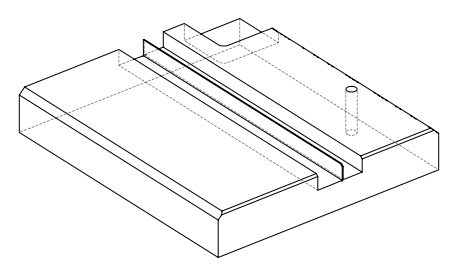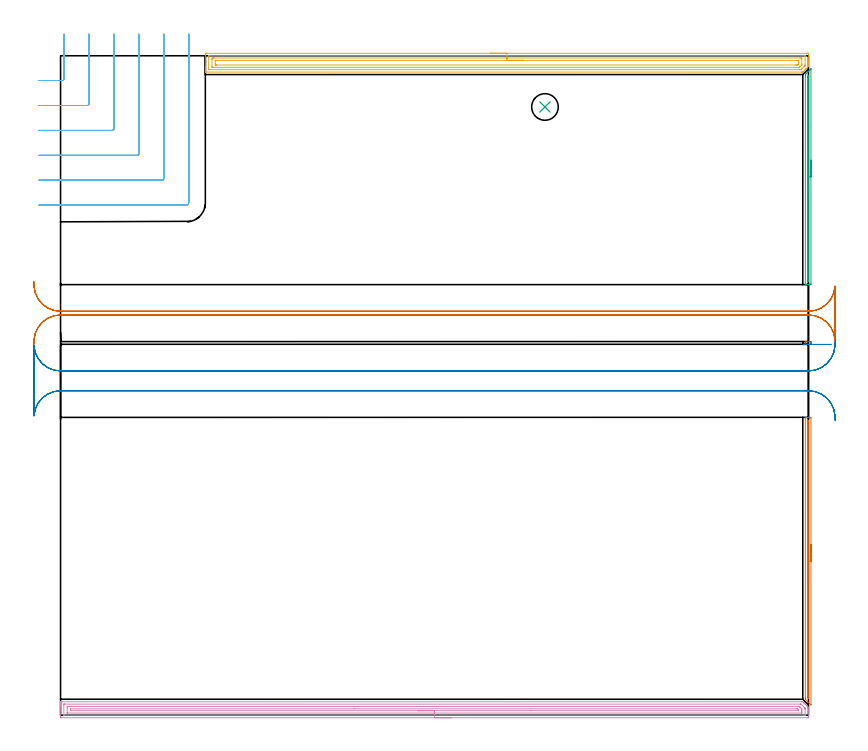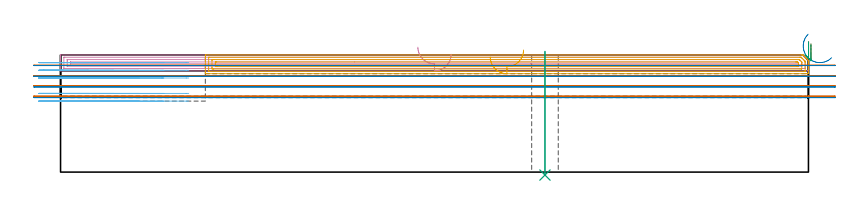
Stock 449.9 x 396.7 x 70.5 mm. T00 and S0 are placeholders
(PLAN: 9 operations, 3 tool changes, 58.2 min)
(1 AREA_MILL | FG_CHAMFER_SURFACE | UGT0205_001 | 2.89 min | 1024 mm3)
(2 AREA_MILL_1 | FG_CHAMFER_SURFACE_1 | UGT0205_001 | 0.18 min | 38 mm3)
(3 AREA_MILL_2 | FG_CHAMFER_SURFACE_2 | UGT0205_001 | 2.2 min | 780 mm3)
(4 AREA_MILL_3 | FG_CHAMFER_SURFACE_3 | UGT0205_001 | 14.58 min | 20679 mm3)
(5 AREA_MILL_4 | FG_CHAMFER_SURFACE_4 | UGT0205_001 | 11.87 min | 23561 mm3)
(6 MILL_CORNER_NOTCH_RECTANGULAR | CORNER_NOTCH_RECTANGULAR | UGT0201_136 | Follow Part, ap 5, ae 75% | 9.39 min | 240702 mm3)
(7 MILL_RECTANGULAR_SLOT | SLOT_RECTANGULAR | UGT0201_004 | Follow Part, ap 8, ae 75% | 8.34 min | 381748 mm3)
(8 MILL_RECTANGULAR_SLOT_1 | SLOT_RECTANGULAR_1 | UGT0201_004 | Follow Part, ap 8, ae 75% | 8.42 min | 507542 mm3)
(9 INDEXABLE_INSERT_DRILL_THROUGH_HOLE_FROM_SOLID | STEP1HOLE | NXT0302_003 | 0.3 min | 14149 mm3)
(TOOL UGT0205_001 | Chamfer Mill 20 x 3 x 45 deg. | D20 FL50 Z2)
(TOOL UGT0201_136 | Carbide End Mill 20.0 | D20 FL30 Z4)
(TOOL UGT0201_004 | End Mill 32 mm | D32 FL53 Z6)
(TOOL NXT0302_003 | Index. Insert Drill 16mm [880-D1600L20-05] | D16 PA176 FL80 Z2)
(OP 1 AREA_MILL)
G17 G21 G94 G90
T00 M6
G54
G17 G0 G90 X451.4 Y102.7 S1061 M3
G43 Z80.5 H0
Z77.1
G94 G1 Y102.662 Z76.228 F250.
Y102.548 Z75.363
Y102.359 Z74.512
Y102.097 Z73.68
Y101.763 Z72.874
Y101.36 Z72.1
Y100.892 Z71.364
Y100.36 Z70.672
Y99.771 Z70.029
Y99.128 Z69.44
Y98.436 Z68.908
Y97.7 Z68.44
Y96.926 Z68.037
Y96.12 Z67.703
Y95.288 Z67.441
Y94.436 Z67.252
Y93.572 Z67.138
Y92.7 Z67.1
Y6.332
X451.393 Y6.219 Z67.106
X451.269 Y6.332 Z67.231
X451.246 Y6.354 Z67.254
X448.152 Y9.448 Z70.347
X448.004 Y9.594 Z70.49
X448. Y10.338 Z70.5
Y179.069
X448.003 Y179.19 Z70.488
X448.112 Y179.198 Z70.38
X448.227 Y179.2 Z70.271
X448.903 Z69.596
X449.62 Z68.879
X450.138 Z68.358
X450.397 Z68.1
X451.015 Z67.482
X451.274 Z67.224
X451.391 Y179.198 Z67.105
X451.4 Y178.873 Z67.1
Y92.7
X449.986 Z68.514
X449.985 Y10.494 Z68.515
X449.984 Y10.338 Z68.516
X449.98 Y10.128 Z68.52
X449.979 Y10.09 Z68.521
X449.957 Y10.105 Z68.543
X449.918 Y10.141 Z68.582
X449.722 Y10.338 Z68.778
X449.421 Y10.673 Z69.079
X449.416 Y10.997 Z69.084
X449.415 Y11.073 Z69.085
Y176.687
X449.416 Y176.842 Z69.084
X449.421 Y177.132 Z69.079
X449.425 Y177.191 Z69.075
X449.466 Y177.194 Z69.034
X449.524 Y177.196 Z68.976
X449.79 Y177.197 Z68.71
X449.925 Y177.19 Z68.575
X449.979 Y177.166 Z68.521
X449.983 Y177. Z68.517
X449.985 Y176.842 Z68.515
Y176.688
X449.986 Y92.7 Z68.514
Y91.828 Z68.552
Y90.964 Z68.666
Y90.112 Z68.855
Y89.28 Z69.117
Y88.474 Z69.451
Y87.7 Z69.854
Y86.964 Z70.323
Y86.272 Z70.854
Y85.629 Z71.443
Y85.04 Z72.086
Y84.508 Z72.778
Y84.04 Z73.514
Y83.637 Z74.288
Y83.303 Z75.094
Y83.041 Z75.926
Y82.852 Z76.778
Y82.738 Z77.643
Y82.7 Z78.514
G0 Z80.5
M5
M2
(OP 2 AREA_MILL_1)
G17 G21 G94 G90
T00 M6
G54
G17 G0 G90 X463.842 Y223.099 S1061 M3
G43 Z80.5 H0
Z68.8
G94 G1 X463.199 Z68.211 F250.
X462.507 Z67.68
X461.771 Z67.211
X460.997 Z66.808
X460.191 Y223.1 Z66.474
X459.359 Z66.212
X458.508 Z66.023
X457.643 Z65.909
X456.771 Z65.871
X455.9 Z65.909
X455.035 Z66.023
X454.183 Z66.212
X453.351 Z66.474
X452.545 Z66.808
X451.771 Z67.211
X451.035 Z67.679
X450.343 Z68.211
X449.7 Z68.8
X448.36 Z70.14
X448.007 Y223.11 Z70.493
X448. Y223.511 Z70.5
Y224.389
X448.007 Y224.79 Z70.493
X448.36 Y224.8 Z70.14
X450.958 Z67.542
X451.015 Y224.799 Z67.485
X451.393 Y224.792 Z67.107
X451.398 Y224.581 Z67.102
X451.4 Y224.389 Z67.1
Y224.004
Y223.511
X451.398 Y223.319 Z67.102
X451.393 Y223.107 Z67.107
X451.015 Y223.1 Z67.485
X450.081 Z68.418
X449.7 Z68.8
X449.111 Z69.443
X448.579 Z70.135
X448.111 Z70.871
X447.708 Z71.645
X447.374 Z72.451
X447.112 Z73.283
X446.923 Z74.134
X446.809 Z74.999
X446.771 Z75.871
X446.809 Z76.742
X446.923 Z77.607
X447.112 Z78.459
X447.374 Z79.291
X447.708 Z80.097
X448.111 Z80.871
X448.579 Z81.607
X449.11 Z82.299
X449.7 Z82.942
M5
M2
(OP 3 AREA_MILL_2)
G17 G21 G94 G90
T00 M6
G54
G17 G0 G90 X451.4 Y333.9 S1061 M3
G43 Z80.5 H0
Z77.1
G94 G1 Y333.862 Z76.228 F250.
Y333.748 Z75.364
Y333.559 Z74.512
Y333.297 Z73.68
Y332.963 Z72.874
Y332.56 Z72.1
Y332.092 Z71.364
Y331.56 Z70.672
Y330.971 Z70.029
Y330.328 Z69.44
Y329.636 Z68.908
Y328.9 Z68.44
Y328.126 Z68.037
Y327.32 Z67.703
Y326.488 Z67.441
Y325.637 Z67.252
Y324.772 Z67.138
Y323.9 Z67.1
X451.399 Y259.612 Z67.101
X451.396 Y259.224
X451.391 Y259.01 Z67.104
X451.015 Y259. Z67.479
X450.463 Z68.034
X450.138 Z68.358
X449.586 Z68.91
X449.262 Z69.233
X448.285 Z70.215
X448.14 Y259.002 Z70.352
X448.002 Y259.01 Z70.488
X448. Y259.165 Z70.5
Y384.617
X448.005 Y385.402 Z70.491
X448.11 Y385.51 Z70.387
X448.385 Y385.785 Z70.115
X448.455 Y385.855 Z70.045
X448.704 Y386.105 Z69.794
X448.823 Y386.225 Z69.673
X449.154 Y386.554 Z69.346
X449.381 Y386.782 Z69.118
X449.597 Y386.998 Z68.901
X449.7 Y387.102 Z68.796
X450.138 Y387.539 Z68.361
X450.577 Y387.979 Z67.919
X450.817 Y388.217 Z67.683
X451.384 Y388.784 Z67.114
X451.395 Y388.786 Z67.103
X451.399 Y388.784 Z67.099
X451.4 Y323.9 Z67.1
X449.986 Z68.514
X449.985 Y261.161 Z68.515
X449.984 Y261.077 Z68.516
X449.982 Y261.037 Z68.518
X449.98 Y261.022 Z68.52
X449.962 Y261.01 Z68.538
X449.65 Y261.002 Z68.85
X449.48 Y261.003 Z69.02
X449.45 Y261.005 Z69.05
X449.423 Y261.009 Z69.077
X449.421 Y261.048 Z69.079
X449.416 Y261.24 Z69.084
X449.415 Y261.397 Z69.085
X449.414 Y261.98 Z69.086
X449.415 Y383.568 Z69.085
X449.416 Y383.724 Z69.084
X449.421 Y384.305 Z69.079
X449.429 Y384.368 Z69.071
X449.467 Y384.408 Z69.033
X449.668 Y384.617 Z68.832
X449.765 Y384.713 Z68.735
X449.908 Y384.851 Z68.592
X449.971 Y384.909 Z68.529
X449.979 Y384.779 Z68.521
X449.983 Y384.617 Z68.517
X449.985 Y384.443 Z68.515
X449.986 Y357.638 Z68.514
Y323.9
Y323.028 Z68.552
Y322.164 Z68.666
Y321.312 Z68.855
Y320.48 Z69.117
Y319.674 Z69.451
Y318.9 Z69.854
Y318.164 Z70.323
Y317.472 Z70.854
Y316.829 Z71.443
Y316.24 Z72.086
Y315.708 Z72.778
Y315.24 Z73.514
Y314.837 Z74.288
Y314.503 Z75.094
Y314.241 Z75.926
Y314.052 Z76.778
Y313.938 Z77.643
Y313.9 Z78.514
G0 Z80.5
M5
M2
(OP 4 AREA_MILL_3)
G17 G21 G94 G90
T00 M6
G54
G17 G0 G90 X234.95 Y-1.5 S1061 M3
G43 Z80.5 H0
Z70.9
G94 G1 X234.912 Z70.028 F250.
X234.798 Z69.163
X234.609 Z68.312
X234.347 Z67.48
X234.013 Z66.674
X233.61 Z65.9
X233.142 Z65.164
X232.61 Z64.472
X232.021 Z63.829
X231.378 Z63.24
X230.686 Z62.708
X229.95 Z62.24
X229.176 Z61.837
X228.37 Z61.503
X227.538 Z61.241
X226.686 Z61.052
X225.822 Z60.938
X224.95 Z60.9
X0.623
X0.14 Y-1.495 Z60.903
X0.01 Y-1.492 Z60.906
X0. Y-1.358 Z61.04
Y5.057 Z67.451
Y5.588 Z67.985
Y5.935 Z68.331
Y6.467 Z68.863
Y6.813 Z69.208
Y7.507 Z69.907
Y7.778 Z70.177
X0.003 Y7.941 Z70.334
X0.01 Y8.098 Z70.489
X0.177 Y8.1 Z70.5
X445.702
X446.502 Y8.094 Z70.492
X446.595 Y8.004 Z70.401
X446.91 Y7.692 Z70.088
X447.042 Y7.559 Z69.957
X447.213 Y7.388 Z69.786
X447.349 Y7.253 Z69.648
X447.489 Y7.112 Z69.51
X447.644 Y6.957 Z69.354
X447.789 Y6.813 Z69.209
X447.936 Y6.665 Z69.063
X448.076 Y6.525 Z68.923
X448.228 Y6.374 Z68.769
X448.714 Y5.886 Z68.286
X448.979 Y5.622 Z68.02
X449.106 Y5.496 Z67.892
X449.456 Y5.144 Z67.544
X449.64 Y4.96 Z67.36
X449.872 Y4.724 Z67.123
X449.897 Y4.692 Z67.089
X449.899 Y4.618 Z67.015
X449.9 Y4.577 Z66.975
Y2.953 Z65.349
Y-0.213 Z62.183
Y-0.826 Z61.57
X449.896 Y-1.092 Z61.305
X449.89 Y-1.492 Z60.905
X449.687 Y-1.496 Z60.902
X449.277 Y-1.5 Z60.9
X224.95
Y-0.086 Z62.314
X2.411 Y-0.085 Z62.315
X2.279 Y-0.084 Z62.316
X2.05 Y-0.079 Z62.321
X2.009 Y-0.072 Z62.328
X2.005 Y-0.041 Z62.359
X2.002 Y-0.008 Z62.392
X2. Y0.19 Z62.59
X2.001 Y6.473 Z68.873
X2.003 Y6.581 Z68.981
X2.009 Y6.652 Z69.052
X2.014 Y6.679 Z69.079
X2.03 Y6.681 Z69.081
X2.411 Y6.685 Z69.085
X2.541 Y6.686 Z69.086
X444.938
X445.32 Y6.684 Z69.084
X445.415 Y6.681 Z69.081
X445.458 Y6.679 Z69.079
X445.52 Y6.621 Z69.021
X445.702 Y6.447 Z68.847
X447.489 Y4.661 Z67.061
X447.728 Y4.416 Z66.816
X447.844 Y4.294 Z66.694
X447.89 Y4.234 Z66.634
X447.892 Y4.178 Z66.578
X447.899 Y3.776 Z66.176
Y0.127 Z62.527
X447.897 Y0.019 Z62.419
X447.891 Y-0.052 Z62.348
X447.886 Y-0.079 Z62.321
X447.87 Y-0.081 Z62.319
X447.489 Y-0.085 Z62.315
X447.359 Y-0.086 Z62.314
X224.95
Y1.328 Z63.728
X4.125 Y1.329 Z63.729
X4.067 Y1.33 Z63.73
X4.029 Y1.333 Z63.733
X4.014 Y1.334 Z63.734
X4.01 Y1.349 Z63.749
X4.004 Y1.543 Z63.943
X4.001 Y1.737 Z64.137
X4. Y4.373 Z66.773
X4.004 Y5.057 Z67.457
X4.008 Y5.244 Z67.644
X4.015 Y5.265 Z67.665
X4.035 Y5.267 Z67.667
X4.089 Y5.269 Z67.669
X4.198 Y5.271 Z67.671
X444.133
X444.278 Y5.27 Z67.67
X444.394 Y5.266 Z67.666
X444.426 Y5.264 Z67.664
X444.437 Y5.256 Z67.656
X444.462 Y5.236 Z67.636
X444.644 Y5.057 Z67.457
X444.808 Y4.893 Z67.293
X445.522 Y4.178 Z66.578
X445.702 Y3.996 Z66.396
X445.869 Y3.82 Z66.22
X445.89 Y3.495 Z65.895
X445.896 Y3.3 Z65.7
X445.899 Y3.106 Z65.506
X445.9 Y2.422 Z64.822
Y2.227 Z64.627
X445.896 Y1.543 Z63.943
X445.892 Y1.356 Z63.756
X445.885 Y1.335 Z63.735
X445.865 Y1.333 Z63.733
X445.811 Y1.33 Z63.73
X445.702 Y1.329 Z63.729
X224.95 Y1.328 Z63.728
Y2.743 Z65.143
X6.143
X6.065 Y2.744 Z65.144
X6.029 Y2.747 Z65.147
X6.014 Y2.749 Z65.149
X6.01 Y2.765 Z65.165
X6.006 Y2.868 Z65.268
X6. Y3.286 Z65.686
X6.003 Y3.732 Z66.132
X6.007 Y3.839 Z66.239
X6.01 Y3.849 Z66.249
X6.018 Y3.851 Z66.251
X6.055 Y3.855 Z66.255
X6.123 Y3.856 Z66.256
X176.876 Y3.857 Z66.257
X442.454 Y3.856 Z66.256
X443.02 Y3.853 Z66.253
X443.354 Y3.85 Z66.25
X443.629 Y3.61 Z66.01
X443.895 Y3.319 Z65.719
X443.897 Y3.3 Z65.7
Y2.868 Z65.268
X443.893 Y2.761 Z65.161
X443.89 Y2.751 Z65.151
X443.882 Y2.749 Z65.149
X443.845 Y2.745 Z65.145
X443.777 Y2.744 Z65.144
X282.875 Y2.743 Z65.143
X224.95
X224.078 Z65.181
X223.214 Z65.295
X222.362 Z65.483
X221.53 Z65.746
X220.724 Z66.08
X219.95 Z66.482
X219.214 Z66.951
X218.522 Z67.482
X217.879 Z68.072
X217.29 Z68.715
X216.758 Z69.407
X216.29 Z70.143
X215.887 Z70.916
X215.553 Z71.722
X215.291 Z72.554
X215.102 Z73.406
X214.988 Z74.271
X214.95 Z75.143
G0 Z80.5
M5
M2
(OP 5 AREA_MILL_4)
G17 G21 G94 G90
T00 M6
G54
G17 G0 G90 X258.5 Y398.2 S1061 M3
G43 Z80.5 H0
Z69.2
G94 G1 X258.538 Z68.328 F250.
X258.652 Z67.464
X258.841 Z66.612
X259.103 Z65.78
X259.437 Z64.974
X259.84 Z64.2
X260.308 Z63.464
X260.84 Z62.772
X261.429 Z62.129
X262.072 Z61.54
X262.764 Z61.008
X263.5 Z60.54
X264.274 Z60.137
X265.08 Z59.803
X265.912 Z59.541
X266.764 Z59.352
X267.628 Z59.238
X268.5 Z59.2
X448.895
X449.29 Y398.199 Z59.201
X449.681 Y398.196 Z59.203
X449.89 Y398.192 Z59.205
X449.9 Y397.812 Z59.585
Y393.427 Z63.967
Y392.872 Z64.525
Y392.55 Z64.846
Y391.995 Z65.401
Y391.673 Z65.722
Y390.38 Z67.019
Y390.358 Z67.041
X449.898 Y390.306 Z67.091
X449.885 Y390.286 Z67.111
X449.731 Y390.131 Z67.268
X449.587 Y389.987 Z67.412
X449.29 Y389.69 Z67.71
X449.082 Y389.481 Z67.915
X448.496 Y388.896 Z68.504
X448.397 Y388.797 Z68.602
X448.206 Y388.604 Z68.792
X447.663 Y388.063 Z69.337
X447.329 Y387.727 Z69.669
X446.888 Y387.288 Z70.112
X446.611 Y387.012 Z70.385
X446.502 Y386.905 Z70.491
X446.486 Y386.904 Z70.492
X445.719 Y386.9 Z70.5
X87.264
X87.11 Y386.902 Z70.488
X87.103 Y387.04 Z70.353
X87.1 Y387.185 Z70.214
Y387.522 Z69.878
Y388.165 Z69.229
Y389.364 Z68.033
Y389.919 Z67.475
X87.101 Y397.213 Z60.184
X87.106 Y397.812 Z59.586
X87.11 Y398.192 Z59.205
X87.319 Y398.196 Z59.202
X87.71 Y398.2 Z59.2
X268.5
Y396.786 Z60.614
X447.504 Y396.785 Z60.615
X447.658 Y396.784 Z60.616
X447.854 Y396.779 Z60.621
X447.891 Y396.775 Z60.625
X447.895 Y396.748 Z60.652
X447.898 Y396.719 Z60.681
X447.9 Y396.546 Z60.854
X447.899 Y391.285 Z66.115
X447.891 Y390.796 Z66.604
X447.888 Y390.75 Z66.65
X447.855 Y390.711 Z66.689
X447.8 Y390.651 Z66.749
X447.07 Y389.919 Z67.481
X445.958 Y388.807 Z68.593
X445.719 Y388.569 Z68.831
X445.511 Y388.369 Z69.031
X445.465 Y388.326 Z69.074
X445.381 Y388.321 Z69.079
X445.196 Y388.318 Z69.082
X444.826 Y388.315 Z69.085
X444.674 Y388.314 Z69.086
X89.496 Y388.315 Z69.085
X89.342 Y388.316 Z69.084
X89.146 Y388.321 Z69.079
X89.109 Y388.325 Z69.075
X89.105 Y388.352 Z69.048
X89.102 Y388.381 Z69.019
X89.1 Y388.554 Z68.846
Y395.569 Z61.831
X89.103 Y396.058 Z61.342
X89.109 Y396.437 Z60.963
X89.135 Y396.779 Z60.621
X89.496 Y396.784 Z60.616
X89.648 Y396.785 Z60.615
X268.5 Y396.786 Z60.614
Y395.372 Z62.028
X444.826 Y395.371 Z62.029
X445.529 Y395.368 Z62.032
X445.719 Y395.365 Z62.035
X445.89 Y395.352 Z62.048
X445.895 Y395.181 Z62.219
X445.899 Y395.004 Z62.396
Y391.496 Z65.904
X445.894 Y391.317 Z66.083
X445.89 Y391.201 Z66.199
X445.846 Y391.153 Z66.247
X445.719 Y391.019 Z66.381
X444.722 Y390.021 Z67.379
X444.618 Y389.919 Z67.481
X444.479 Y389.787 Z67.613
X444.43 Y389.741 Z67.659
X444.321 Y389.735 Z67.665
X444.125 Y389.731 Z67.669
X443.933 Y389.729 Z67.671
X92.174
X91.471 Y389.732 Z67.668
X91.281 Y389.735 Z67.665
X91.11 Y389.748 Z67.652
X91.105 Y389.919 Z67.481
X91.101 Y390.096 Z67.304
X91.1 Y394.482 Z62.918
X91.105 Y395.181 Z62.219
X91.107 Y395.352 Z62.048
X91.281 Y395.364 Z62.036
X91.981 Y395.37 Z62.03
X92.174 Y395.371 Z62.029
X268.5 Y395.372 Z62.028
Y393.957 Z63.443
X443.04
X443.394 Y393.956 Z63.444
X443.766 Y393.952 Z63.448
X443.834 Y393.95 Z63.45
X443.89 Y393.939 Z63.461
X443.9 Y393.427 Z63.973
Y392.583 Z64.817
X443.895 Y391.711 Z65.689
X443.89 Y391.673 Z65.727
X443.48 Y391.241 Z66.159
X443.416 Y391.177 Z66.223
X443.374 Y391.15 Z66.25
X443.31 Y391.148 Z66.252
X443.04 Y391.145 Z66.255
X442.687 Y391.143 Z66.257
X442.148
X93.96
X93.606 Y391.144 Z66.256
X93.234 Y391.148 Z66.252
X93.166 Y391.15 Z66.25
X93.11 Y391.161 Z66.239
X93.1 Y391.673 Z65.727
Y393.394 Z64.006
Y393.427 Z63.973
X93.108 Y393.849 Z63.551
X93.11 Y393.948 Z63.452
X93.24 Y393.952 Z63.448
X93.422 Y393.955 Z63.445
X93.96 Y393.957 Z63.443
X94.313
X268.5
X269.372 Z63.481
X270.236 Z63.595
X271.088 Z63.783
X271.92 Z64.046
X272.726 Z64.38
X273.5 Z64.782
X274.236 Z65.251
X274.928 Z65.782
X275.571 Z66.372
X276.16 Z67.015
X276.692 Z67.707
X277.16 Z68.443
X277.563 Z69.217
X277.897 Z70.022
X278.159 Z70.854
X278.348 Z71.706
X278.462 Z72.571
X278.5 Z73.443
G0 Z80.5
M5
M2
(OP 6 MILL_CORNER_NOTCH_RECTANGULAR)
G17 G21 G94 G90
T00 M6
G54
G17 G0 G90 X-13. Y381.8 S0 M3
G43 Z80.5 H0
Z65.867
G94 G1 X-10. F250.
X1.106 F500.
G3 X2.1 Y382.794 R1.
G1 Y406.7
Y409.7 F250.
G0 Z80.5
X-13. Y366.8
Z65.867
G1 X-10.
X16.106 F500.
G3 X17.1 Y367.794 R1.
G1 Y406.7
Y409.7 F250.
G0 Z80.5
X-13. Y351.8
Z65.867
G1 X-10.
X31.106 F500.
G3 X32.1 Y352.794 R1.
G1 Y406.7
Y409.7 F250.
G0 Z80.5
X-13. Y336.8
Z65.867
G1 X-10.
X46.105 F500.
G3 X47.1 Y337.795 R1.
G1 Y406.7
Y409.7 F250.
G0 Z80.5
X-13. Y321.8
Z65.867
G1 X-10.
X61.105 F500.
G3 X62.1 Y322.795 R1.
G1 Y406.7
Y409.7 F250.
G0 Z80.5
X-13. Y306.8
Z65.867
G1 X-10.
X75.6 F500.
G3 X77.1 Y308.3 R1.5
G1 Y406.7
Y409.7 F250.
G0 Z80.5
X-13. Y381.8
Z61.233
G1 X-10.
X1.106 F500.
G3 X2.1 Y382.794 R1.
G1 Y406.7
Y409.7 F250.
G0 Z80.5
X-13. Y366.8
Z61.233
G1 X-10.
X16.106 F500.
G3 X17.1 Y367.794 R1.
G1 Y406.7
Y409.7 F250.
G0 Z80.5
X-13. Y351.8
Z61.233
G1 X-10.
X31.106 F500.
G3 X32.1 Y352.794 R1.
G1 Y406.7
Y409.7 F250.
G0 Z80.5
X-13. Y336.8
Z61.233
G1 X-10.
X46.105 F500.
G3 X47.1 Y337.795 R1.
G1 Y406.7
Y409.7 F250.
G0 Z80.5
X-13. Y321.8
Z61.233
G1 X-10.
X61.105 F500.
G3 X62.1 Y322.795 R1.
G1 Y406.7
Y409.7 F250.
G0 Z80.5
X-13. Y306.8
Z61.233
G1 X-10.
X75.6 F500.
G3 X77.1 Y308.3 R1.5
G1 Y406.7
Y409.7 F250.
G0 Z80.5
X-13. Y381.8
Z56.6
G1 X-10.
X1.106 F500.
G3 X2.1 Y382.794 R1.
G1 Y406.7
Y409.7 F250.
G0 Z80.5
X-13. Y366.8
Z56.6
G1 X-10.
X16.106 F500.
G3 X17.1 Y367.794 R1.
G1 Y406.7
Y409.7 F250.
G0 Z80.5
X-13. Y351.8
Z56.6
G1 X-10.
X31.106 F500.
G3 X32.1 Y352.794 R1.
G1 Y406.7
Y409.7 F250.
G0 Z80.5
X-13. Y336.8
Z56.6
G1 X-10.
X46.105 F500.
G3 X47.1 Y337.795 R1.
G1 Y406.7
Y409.7 F250.
G0 Z80.5
X-13. Y321.8
Z56.6
G1 X-10.
X61.105 F500.
G3 X62.1 Y322.795 R1.
G1 Y406.7
Y409.7 F250.
G0 Z80.5
X-13. Y306.8
Z56.6
G1 X-10.
X75.6 F500.
G3 X77.1 Y308.3 R1.5
G1 Y406.7
Y409.7 F250.
G0 Z80.5
X-13. Y381.8
Z51.967
G1 X-10.
X1.106 F500.
G3 X2.1 Y382.794 R1.
G1 Y406.7
Y409.7 F250.
G0 Z80.5
X-13. Y366.8
Z51.967
G1 X-10.
X16.106 F500.
G3 X17.1 Y367.794 R1.
G1 Y406.7
Y409.7 F250.
G0 Z80.5
X-13. Y351.8
Z51.967
G1 X-10.
X31.106 F500.
G3 X32.1 Y352.794 R1.
G1 Y406.7
Y409.7 F250.
G0 Z80.5
X-13. Y336.8
Z51.967
G1 X-10.
X46.105 F500.
G3 X47.1 Y337.795 R1.
G1 Y406.7
Y409.7 F250.
G0 Z80.5
X-13. Y321.8
Z51.967
G1 X-10.
X61.105 F500.
G3 X62.1 Y322.795 R1.
G1 Y406.7
Y409.7 F250.
G0 Z80.5
X-13. Y306.8
Z51.967
G1 X-10.
X75.6 F500.
G3 X77.1 Y308.3 R1.5
G1 Y406.7
Y409.7 F250.
G0 Z80.5
X-13. Y381.8
Z47.333
G1 X-10.
X1.106 F500.
G3 X2.1 Y382.794 R1.
G1 Y406.7
Y409.7 F250.
G0 Z80.5
X-13. Y366.8
Z47.333
G1 X-10.
X16.106 F500.
G3 X17.1 Y367.794 R1.
G1 Y406.7
Y409.7 F250.
G0 Z80.5
X-13. Y351.8
Z47.333
G1 X-10.
X31.106 F500.
G3 X32.1 Y352.794 R1.
G1 Y406.7
Y409.7 F250.
G0 Z80.5
X-13. Y336.8
Z47.333
G1 X-10.
X46.105 F500.
G3 X47.1 Y337.795 R1.
G1 Y406.7
Y409.7 F250.
G0 Z80.5
X-13. Y321.8
Z47.333
G1 X-10.
X61.105 F500.
G3 X62.1 Y322.795 R1.
G1 Y406.7
Y409.7 F250.
G0 Z80.5
X-13. Y306.8
Z47.333
G1 X-10.
X75.6 F500.
G3 X77.1 Y308.3 R1.5
G1 Y406.7
Y409.7 F250.
G0 Z80.5
X-13. Y381.8
Z42.7
G1 X-10.
X1.106 F500.
G3 X2.1 Y382.794 R1.
G1 Y406.7
Y409.7 F250.
G0 Z80.5
X-13. Y366.8
Z42.7
G1 X-10.
X16.106 F500.
G3 X17.1 Y367.794 R1.
G1 Y406.7
Y409.7 F250.
G0 Z80.5
X-13. Y351.8
Z42.7
G1 X-10.
X31.106 F500.
G3 X32.1 Y352.794 R1.
G1 Y406.7
Y409.7 F250.
G0 Z80.5
X-13. Y336.8
Z42.7
G1 X-10.
X46.105 F500.
G3 X47.1 Y337.795 R1.
G1 Y406.7
Y409.7 F250.
G0 Z80.5
X-13. Y321.8
Z42.7
G1 X-10.
X61.105 F500.
G3 X62.1 Y322.795 R1.
G1 Y406.7
Y409.7 F250.
G0 Z80.5
X-13. Y306.8
Z42.7
G1 X-10.
X75.6 F500.
G3 X77.1 Y308.3 R1.5
G1 Y406.7
Y409.7 F250.
G0 Z80.5
M5
M2
(OP 7 MILL_RECTANGULAR_SLOT)
G17 G21 G94 G90
T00 M6
G54
G17 G0 G90 X-16.154 Y222.785 S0 M3
G43 Z80.5 H0
Z64.3
G94 G1 X-15.97 Y225.779 F250.
G2 X0. Y240.8 R16. F500.
G1 X449.9
G2 X465.87 Y225.779 R16.
G1 X465.9
Y258.021
X465.87
G2 X449.9 Y243. R16.
G1 X0.
G2 X-15.97 Y258.021 R16.
G1 X-16.154 Y261.015 F250.
G0 Y222.785 Z58.1
G1 X-15.97 Y225.779
G2 X0. Y240.8 R16. F500.
G1 X449.9
G2 X465.87 Y225.779 R16.
G1 X465.9
Y258.021
X465.87
G2 X449.9 Y243. R16.
G1 X0.
G2 X-15.97 Y258.021 R16.
G1 X-16.154 Y261.015 F250.
G0 Y222.785 Z51.9
G1 X-15.97 Y225.779
G2 X0. Y240.8 R16. F500.
G1 X449.9
G2 X465.87 Y225.779 R16.
G1 X465.9
Y258.021
X465.87
G2 X449.9 Y243. R16.
G1 X0.
G2 X-15.97 Y258.021 R16.
G1 X-16.154 Y261.015 F250.
G0 Y222.785 Z45.7
G1 X-15.97 Y225.779
G2 X0. Y240.8 R16. F500.
G1 X449.9
G2 X465.87 Y225.779 R16.
G1 X465.9
Y258.021
X465.87
G2 X449.9 Y243. R16.
G1 X0.
G2 X-15.97 Y258.021 R16.
G1 X-16.154 Y261.015 F250.
G0 Z80.5
M5
M2
(OP 8 MILL_RECTANGULAR_SLOT_1)
G17 G21 G94 G90
T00 M6
G54
G17 G0 G90 X466.054 Y225.115 S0 M3
G43 Z80.5 H0
Z64.075
G94 G1 X465.87 Y222.121 F250.
G2 X449.9 Y207.1 R16. F500.
G1 X0.
G2 X-15.97 Y222.121 R16.
G1 X-16.
Y180.179
X-15.97
G2 X0. Y195.2 R16.
G1 X449.9
G2 X465.87 Y180.179 R16.
G1 X466.054 Y177.185 F250.
G0 Y225.115 Z57.65
G1 X465.87 Y222.121
G2 X449.9 Y207.1 R16. F500.
G1 X0.
G2 X-15.97 Y222.121 R16.
G1 X-16.
Y180.179
X-15.97
G2 X0. Y195.2 R16.
G1 X449.9
G2 X465.87 Y180.179 R16.
G1 X466.054 Y177.185 F250.
G0 Y225.115 Z51.225
G1 X465.87 Y222.121
G2 X449.9 Y207.1 R16. F500.
G1 X0.
G2 X-15.97 Y222.121 R16.
G1 X-16.
Y180.179
X-15.97
G2 X0. Y195.2 R16.
G1 X449.9
G2 X465.87 Y180.179 R16.
G1 X466.054 Y177.185 F250.
G0 Y225.115 Z44.8
G1 X465.87 Y222.121
G2 X449.9 Y207.1 R16. F500.
G1 X0.
G2 X-15.97 Y222.121 R16.
G1 X-16.
Y180.179
X-15.97
G2 X0. Y195.2 R16.
G1 X449.9
G2 X465.87 Y180.179 R16.
G1 X466.054 Y177.185 F250.
G0 Z80.5
M5
M2
(OP 9 INDEXABLE_INSERT_DRILL_THROUGH_HOLE_FROM_SOLID)
G17 G21 G94 G90
T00 M6
G54
G17 G0 G90 X291.4 Y365.9 S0 M3
G43 Z80.5 H1
G94 G81 G98 Z-1.779 F250. R72.5
G80
M5
M2
